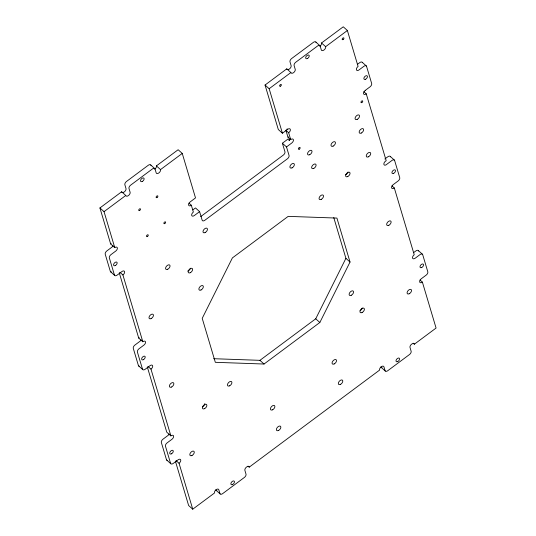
<?xml version="1.0" encoding="UTF-8"?>
<svg xmlns="http://www.w3.org/2000/svg" width="536" height="536" viewBox="0 0 536 536"><rect width="100%" height="100%" fill="white"/><g stroke="black" fill="none" stroke-linecap="round" stroke-linejoin="round"><path stroke-width="0.8" d="M213.683 358.705L259.927 360.333L315.724 318.793L345.914 258.339L333.76 217.576M319.838 322.491L350.028 262.037L336.923 218.078L288.2 216.363L232.403 257.903L202.219 318.357L215.325 362.316L264.04 364.031L319.838 322.491L315.724 318.793M420.036 280.013L422.388 282.124L436.076 328.045L414.348 344.219A2.814 1.615 -48.1 0 0 411.668 344.125A2.814 1.615 -48.1 0 0 410.007 347.455L411.132 351.221A2.814 1.615 -48.1 0 1 409.464 354.551L387.742 370.724A2.814 1.615 -48.1 0 1 385.056 370.631L383.937 366.865A2.814 1.615 -48.1 0 0 381.25 366.771A2.814 1.615 -48.1 0 0 379.589 370.101L249.227 467.144A2.814 1.615 -48.1 0 0 246.547 467.05A2.814 1.615 -48.1 0 0 244.885 470.38L246.004 474.146A2.814 1.615 -48.1 0 1 244.342 477.476L222.614 493.649A2.814 1.615 -48.1 0 1 219.934 493.555L218.809 489.79A2.814 1.615 -48.1 0 0 216.129 489.696A2.814 1.615 -48.1 0 0 214.467 493.026L192.739 509.2L179.051 463.278A2.814 1.615 -48.1 0 0 180.712 459.948A2.814 1.615 -48.1 0 0 178.032 459.855L173.249 463.412A2.814 1.615 -48.1 0 1 170.569 463.318L165.463 446.2A2.814 1.615 -48.1 0 1 167.125 442.87L171.909 439.312A2.814 1.615 -48.1 0 0 173.57 435.982A2.814 1.615 -48.1 0 0 170.884 435.889L150.984 369.13A2.814 1.615 -48.1 0 0 152.646 365.8A2.814 1.615 -48.1 0 0 149.966 365.706L145.182 369.264A2.814 1.615 -48.1 0 1 142.502 369.17L137.397 352.052A2.814 1.615 -48.1 0 1 139.059 348.728L143.842 345.164A2.814 1.615 -48.1 0 0 145.504 341.841A2.814 1.615 -48.1 0 0 142.817 341.747L122.918 274.988A2.814 1.615 -48.1 0 0 124.58 271.658A2.814 1.615 -48.1 0 0 121.893 271.564L117.076 275.149A2.814 1.615 -48.1 0 1 114.436 275.028L109.337 257.93A2.814 1.615 -48.1 0 1 110.999 254.6L115.776 251.042A2.814 1.615 -48.1 0 0 117.317 247.806A2.814 1.615 -48.1 0 0 114.758 247.625L110.644 243.927L99.924 207.955L121.652 191.781A2.814 1.615 -48.1 0 0 124.332 191.875A2.814 1.615 -48.1 0 0 125.994 188.545L124.868 184.779A2.814 1.615 -48.1 0 1 126.536 181.449L148.258 165.276A2.814 1.615 -48.1 0 1 150.944 165.369M154.75 169.229A2.814 1.615 -48.1 0 0 156.411 165.899L178.14 149.725L182.253 153.423L195.519 197.925L190.307 201.811A2.814 1.615 -48.1 0 0 188.645 205.141A2.814 1.615 -48.1 0 0 191.325 205.234L193.369 212.082A2.814 1.615 -48.1 0 0 191.707 215.412A2.814 1.615 -48.1 0 0 194.387 215.505L199.6 211.62L195.486 207.928L192.88 209.864M199.6 211.62L202.152 220.182A2.814 1.615 -48.1 0 0 204.839 220.276L287.397 158.81A2.814 1.615 -48.1 0 0 289.058 155.48L286.505 146.924L291.725 143.045A2.814 1.615 -48.1 0 0 293.386 139.715A2.814 1.615 -48.1 0 0 290.7 139.621L288.663 132.774A2.814 1.615 -48.1 0 0 290.324 129.444A2.814 1.615 -48.1 0 0 287.638 129.35L282.425 133.23L278.311 129.531L265.045 85.03L286.773 68.856A2.814 1.615 -48.1 0 0 289.453 68.95A2.814 1.615 -48.1 0 0 291.115 65.62L289.996 61.854A2.814 1.615 -48.1 0 1 291.658 58.524L313.386 42.351A2.814 1.615 -48.1 0 1 316.066 42.445M319.871 46.304A2.814 1.615 -48.1 0 0 321.533 42.974L343.261 26.8L347.375 30.498L358.088 66.444A2.814 1.615 -48.1 0 0 356.427 69.774A2.814 1.615 -48.1 0 0 359.113 69.868L363.89 66.31A2.814 1.615 -48.1 0 1 366.577 66.404L371.676 83.522A2.814 1.615 -48.1 0 1 370.014 86.852L365.371 90.309M114.758 247.625L104.038 211.646L125.766 195.473A2.814 1.615 -48.1 0 0 128.446 195.566A2.814 1.615 -48.1 0 0 130.107 192.243L128.988 188.478A2.814 1.615 -48.1 0 1 130.65 185.148L152.371 168.974A2.814 1.615 -48.1 0 1 155.058 169.068L156.177 172.833A2.814 1.615 -48.1 0 0 158.864 172.927A2.814 1.615 -48.1 0 0 160.525 169.597L182.253 153.423M282.425 133.23L269.159 88.721L290.887 72.548A2.814 1.615 -48.1 0 0 293.567 72.641A2.814 1.615 -48.1 0 0 295.229 69.318L294.11 65.553A2.814 1.615 -48.1 0 1 295.772 62.223L317.5 46.049A2.814 1.615 -48.1 0 1 320.18 46.143L321.305 49.908A2.814 1.615 -48.1 0 0 323.985 50.002A2.814 1.615 -48.1 0 0 325.647 46.672L347.375 30.498M357.385 64.394L359.777 62.612A2.814 1.615 -48.1 0 1 362.463 62.705M200.725 216.578L283.283 155.118A2.814 1.615 -48.1 0 0 284.944 151.789L282.392 143.226L288.18 138.924L289.554 140.151L288.978 140.579A2.814 1.615 -48.1 0 0 290.385 138.904M384.855 158.984L387.843 156.76A2.814 1.615 -48.1 0 1 390.53 156.854M413.517 252.684L415.909 250.908A2.814 1.615 -48.1 0 1 418.596 251.002M362.256 62.317L366.369 66.015M321.533 42.974L325.647 46.672M315.858 42.056L319.972 45.754M363.904 91.723L366.255 93.834L386.201 160.726A2.814 1.615 -48.1 0 0 383.903 164.445A2.814 1.615 -48.1 0 0 387.18 164.016L391.957 160.458A2.814 1.615 -48.1 0 1 394.643 160.552L399.742 177.671A2.814 1.615 -48.1 0 1 398.081 181L393.303 184.558A2.814 1.615 -48.1 0 0 391.642 187.888A2.814 1.615 -48.1 0 0 394.322 187.982L414.221 254.741A2.814 1.615 -48.1 0 0 412.559 258.071A2.814 1.615 -48.1 0 0 415.246 258.164L420.023 254.6A2.814 1.615 -48.1 0 1 422.71 254.701L427.808 271.812A2.814 1.615 -48.1 0 1 426.147 275.142L421.37 278.7A2.814 1.615 -48.1 0 0 419.708 282.03A2.814 1.615 -48.1 0 0 422.388 282.124M390.322 156.465L394.436 160.164M286.773 68.856L290.887 72.548M391.97 185.865L394.322 187.982M265.045 85.03L269.159 88.721M286.298 129.987A2.814 1.615 -48.1 0 1 285.916 130.308L288.663 132.774M418.388 250.614L422.502 254.312M285.916 130.308L287.959 137.156L290.7 139.621M282.392 143.226L286.505 146.924M345.914 258.339L350.028 262.037M413.176 343.167L414.348 344.219M381.15 367.321L385.263 371.019M156.411 165.899L160.525 169.597M150.737 164.981L154.85 168.679M188.974 203.124L191.325 205.234M121.652 191.781L125.766 195.473M99.924 207.955L104.038 211.646M259.927 360.333L264.04 364.031M119.977 272.342L122.918 274.988M110.523 271.712L114.637 275.41M119.28 272.878L138.703 338.049L142.817 341.747M148.043 366.49L150.984 369.13M138.59 365.86L142.703 369.559M248.054 466.092L249.227 467.144M170.884 435.889L166.77 432.19L147.346 367.026M216.028 490.246L220.142 493.944M176.11 460.638L179.051 463.278M166.656 460.009L170.77 463.707M192.739 509.2L188.625 505.502L175.406 461.168M366.255 93.834A2.814 1.615 -48.1 0 1 363.576 93.74A2.814 1.615 -48.1 0 1 365.237 90.41M381.94 367.669A2.814 1.615 -48.1 0 1 380.942 366.932M216.819 490.594A2.814 1.615 -48.1 0 1 215.82 489.857M167.446 460.357A2.814 1.615 -48.1 0 1 166.455 459.62L161.349 442.502A2.814 1.615 -48.1 0 1 163.011 439.178L167.795 435.614A2.814 1.615 -48.1 0 0 169.182 433.972M139.38 366.209A2.814 1.615 -48.1 0 1 138.389 365.478L133.283 348.36A2.814 1.615 -48.1 0 1 134.945 345.03L139.729 341.472A2.814 1.615 -48.1 0 0 141.109 339.824M138.703 338.049A2.814 1.615 -48.1 0 1 139.286 337.687M111.823 272.007A2.814 1.615 -48.1 0 1 110.322 271.33L105.224 254.232A2.814 1.615 -48.1 0 1 106.885 250.902L111.662 247.344A2.814 1.615 -48.1 0 0 112.962 245.729M110.644 243.927A2.814 1.615 -48.1 0 1 111.207 243.605M362.256 308.039A2.814 1.615 -48.1 0 1 360.051 310.652M190.474 268.228A2.814 1.615 -48.1 0 1 187.694 271.062M204.799 403.621A2.814 1.615 -48.1 0 1 202.501 406.811M347.904 172.096A2.814 1.615 -48.1 0 1 345.693 174.709M287.959 137.156A2.814 1.615 -48.1 0 1 288.355 136.894M287.229 128.814A2.814 1.615 -48.1 0 1 286.968 129.23M365.291 79.348A2.251 1.293 -48.1 0 0 367.348 76.152A2.251 1.293 -48.1 0 0 364.319 77.184A2.251 1.293 -48.1 0 0 365.291 79.348M139.581 210.514A1.126 0.643 -48.1 0 0 140.399 208.886A1.126 0.643 -48.1 0 0 138.851 209.656A1.126 0.643 -48.1 0 0 139.581 210.514M147.34 236.537A1.126 0.643 -48.1 0 0 148.157 234.902A1.126 0.643 -48.1 0 0 146.609 235.679A1.126 0.643 -48.1 0 0 147.34 236.537M156.968 197.576A1.126 0.643 -48.1 0 0 157.778 195.941A1.126 0.643 -48.1 0 0 156.237 196.719A1.126 0.643 -48.1 0 0 156.968 197.576M164.72 223.592A1.126 0.643 -48.1 0 0 165.537 221.964A1.126 0.643 -48.1 0 0 163.989 222.742A1.126 0.643 -48.1 0 0 164.72 223.592M272.576 409.812A2.814 1.615 -48.1 0 0 274.613 405.732A2.814 1.615 -48.1 0 0 270.754 407.675A2.814 1.615 -48.1 0 0 272.576 409.812M278.553 430.462A2.814 1.615 -48.1 0 0 280.589 426.388A2.814 1.615 -48.1 0 0 276.723 428.324A2.814 1.615 -48.1 0 0 278.553 430.462M334.216 363.924A2.814 1.615 -48.1 0 0 336.253 359.85A2.814 1.615 -48.1 0 0 332.387 361.787A2.814 1.615 -48.1 0 0 334.216 363.924M340.487 384.359A2.814 1.615 -48.1 0 0 342.524 380.279A2.814 1.615 -48.1 0 0 338.665 382.215A2.814 1.615 -48.1 0 0 340.487 384.359M167.741 269.24A2.814 1.615 -48.1 0 0 169.778 265.159A2.814 1.615 -48.1 0 0 165.912 267.102A2.814 1.615 -48.1 0 0 167.741 269.24M333.158 146.094A2.814 1.615 -48.1 0 0 335.194 142.02A2.814 1.615 -48.1 0 0 331.328 143.956A2.814 1.615 -48.1 0 0 333.158 146.094M347.75 176.558A2.814 1.615 -48.1 0 0 349.787 172.485A2.814 1.615 -48.1 0 0 345.928 174.421A2.814 1.615 -48.1 0 0 347.75 176.558M204.558 408.66A2.814 1.615 -48.1 0 0 206.595 404.58A2.814 1.615 -48.1 0 0 202.729 406.523A2.814 1.615 -48.1 0 0 204.558 408.66M190.32 272.69A2.814 1.615 -48.1 0 0 192.357 268.616A2.814 1.615 -48.1 0 0 188.498 270.553A2.814 1.615 -48.1 0 0 190.32 272.69M362.108 312.501A2.814 1.615 -48.1 0 0 364.145 308.428A2.814 1.615 -48.1 0 0 360.279 310.364A2.814 1.615 -48.1 0 0 362.108 312.501M191.975 455.5A2.814 1.615 -48.1 0 0 194.005 451.419A2.814 1.615 -48.1 0 0 190.146 453.362A2.814 1.615 -48.1 0 0 191.975 455.5M292.06 167.848A2.814 1.615 -48.1 0 0 294.096 163.768A2.814 1.615 -48.1 0 0 290.231 165.711A2.814 1.615 -48.1 0 0 292.06 167.848M409.236 293.755A2.814 1.615 -48.1 0 0 411.273 289.675A2.814 1.615 -48.1 0 0 407.414 291.618A2.814 1.615 -48.1 0 0 409.236 293.755M205.154 232.544A2.814 1.615 -48.1 0 0 207.191 228.47A2.814 1.615 -48.1 0 0 203.325 230.406A2.814 1.615 -48.1 0 0 205.154 232.544M171.56 387.026A2.814 1.615 -48.1 0 0 173.597 382.952A2.814 1.615 -48.1 0 0 169.731 384.888A2.814 1.615 -48.1 0 0 171.56 387.026M368.413 156.814A2.814 1.615 -48.1 0 0 370.45 152.733A2.814 1.615 -48.1 0 0 366.591 154.676A2.814 1.615 -48.1 0 0 368.413 156.814M388.828 225.288A2.814 1.615 -48.1 0 0 390.865 221.207A2.814 1.615 -48.1 0 0 386.999 223.144A2.814 1.615 -48.1 0 0 388.828 225.288M151.145 318.558A2.814 1.615 -48.1 0 0 153.182 314.478A2.814 1.615 -48.1 0 0 149.323 316.421A2.814 1.615 -48.1 0 0 151.145 318.558M361.324 133.022A2.814 1.615 -48.1 0 0 363.354 128.941A2.814 1.615 -48.1 0 0 359.495 130.878A2.814 1.615 -48.1 0 0 361.324 133.022M357.237 119.327A2.814 1.615 -48.1 0 0 359.274 115.247A2.814 1.615 -48.1 0 0 355.408 117.183A2.814 1.615 -48.1 0 0 357.237 119.327M313.795 168.398A2.814 1.615 -48.1 0 0 315.831 164.324A2.814 1.615 -48.1 0 0 311.965 166.261A2.814 1.615 -48.1 0 0 313.795 168.398M309.714 154.71A2.814 1.615 -48.1 0 0 311.744 150.629A2.814 1.615 -48.1 0 0 307.885 152.566A2.814 1.615 -48.1 0 0 309.714 154.71M280.455 86.175A1.126 0.643 -48.1 0 0 281.273 84.541A1.126 0.643 -48.1 0 0 279.725 85.318A1.126 0.643 -48.1 0 0 280.455 86.175M343.027 39.59A1.126 0.643 -48.1 0 0 343.844 37.962A1.126 0.643 -48.1 0 0 342.296 38.733A1.126 0.643 -48.1 0 0 343.027 39.59M299.235 149.169A1.126 0.643 -48.1 0 0 300.053 147.534A1.126 0.643 -48.1 0 0 298.505 148.311A1.126 0.643 -48.1 0 0 299.235 149.169M361.813 102.577A1.126 0.643 -48.1 0 0 362.631 100.949A1.126 0.643 -48.1 0 0 361.083 101.726A1.126 0.643 -48.1 0 0 361.813 102.577M351.281 295.249A2.814 1.615 -48.1 0 0 353.311 291.175A2.814 1.615 -48.1 0 0 349.452 293.112A2.814 1.615 -48.1 0 0 351.281 295.249M321.218 199.359A2.814 1.615 -48.1 0 0 323.255 195.278A2.814 1.615 -48.1 0 0 319.389 197.221A2.814 1.615 -48.1 0 0 321.218 199.359M229.609 385.826A2.814 1.615 -48.1 0 0 231.646 381.753A2.814 1.615 -48.1 0 0 227.78 383.689A2.814 1.615 -48.1 0 0 229.609 385.826M201.034 289.969A2.814 1.615 -48.1 0 0 203.07 285.889A2.814 1.615 -48.1 0 0 199.204 287.832A2.814 1.615 -48.1 0 0 201.034 289.969M397.732 361.559A2.251 1.293 -48.1 0 0 399.36 358.296A2.251 1.293 -48.1 0 0 396.272 359.844A2.251 1.293 -48.1 0 0 397.732 361.559M232.611 484.484A2.251 1.293 -48.1 0 0 234.239 481.221A2.251 1.293 -48.1 0 0 231.143 482.769A2.251 1.293 -48.1 0 0 232.611 484.484M143.367 359.683A2.251 1.293 -48.1 0 0 144.995 356.42A2.251 1.293 -48.1 0 0 141.906 357.974A2.251 1.293 -48.1 0 0 143.367 359.683M171.433 453.831A2.251 1.293 -48.1 0 0 173.068 450.568A2.251 1.293 -48.1 0 0 169.972 452.116A2.251 1.293 -48.1 0 0 171.433 453.831M115.307 265.548A2.251 1.293 -48.1 0 0 116.935 262.285A2.251 1.293 -48.1 0 0 113.846 263.833A2.251 1.293 -48.1 0 0 115.307 265.548M142.275 181.456A2.251 1.293 -48.1 0 0 143.903 178.193A2.251 1.293 -48.1 0 0 140.807 179.741A2.251 1.293 -48.1 0 0 142.275 181.456M307.396 58.531A2.251 1.293 -48.1 0 0 309.024 55.268A2.251 1.293 -48.1 0 0 305.935 56.816A2.251 1.293 -48.1 0 0 307.396 58.531M393.659 173.356A2.251 1.293 -48.1 0 0 395.287 170.093A2.251 1.293 -48.1 0 0 392.198 171.647A2.251 1.293 -48.1 0 0 393.659 173.356M421.725 267.504A2.251 1.293 -48.1 0 0 423.353 264.241A2.251 1.293 -48.1 0 0 420.264 265.789A2.251 1.293 -48.1 0 0 421.725 267.504"/></g></svg>
